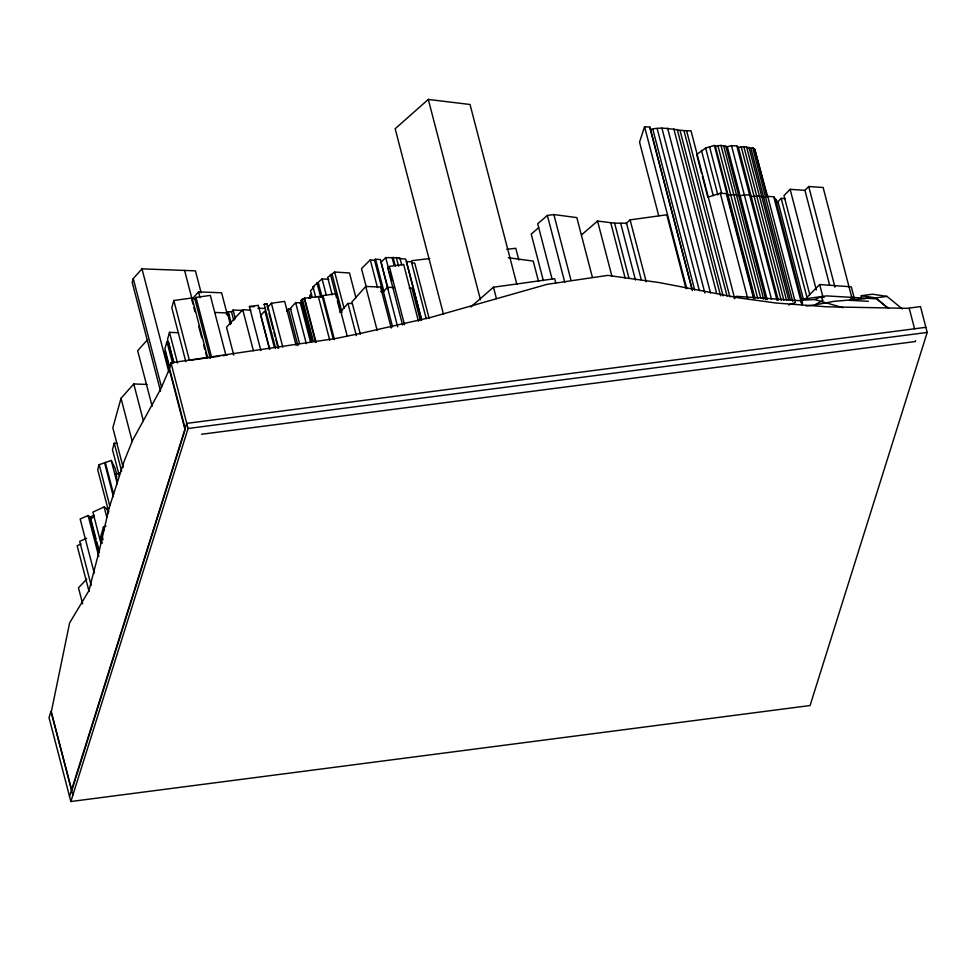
<?xml version="1.0" encoding="UTF-8"?>
<svg xmlns="http://www.w3.org/2000/svg" width="976" height="976" viewBox="0 0 976 976"><rect width="100%" height="100%" fill="white"/><g stroke="black" fill="none" stroke-linecap="round" stroke-linejoin="round"><path stroke-width="1.46" d="M860.991 298.632L861.32 295.667L872.629 294.203L887.038 296.411L902.275 308.928M201.166 292.885L195.432 270.84L141.984 268.851L133.261 278.611L132.211 282.393L160.54 391.144M147.071 384.446L133.761 383.958L121.024 398.306L112.826 427.769L123.159 467.443M117.01 443.287L114.265 443.177L112.472 449.619L119.389 476.154M106.006 526.04L103.419 527.174L100.357 538.154L101.492 542.522M207.644 357.631L192.101 297.961L173.826 300.498L171.8 307.782L185.818 361.632M173.765 362.145L168.433 341.673L166.908 341.6L164.895 348.847L169.848 367.867M178.584 332.743L169.495 332.328L167.53 339.38L173.63 362.791M909.254 308.367L826.538 306.781L775.944 303.024L739.003 297.912L658.788 282.503L607.731 275.378L547.097 284.333L431.014 317.346L361.413 333.219L335.89 338.477L170.971 362.804L169.129 368.696L184.903 429.257M69.528 796.404L186.745 423.377L925.87 327.314M75.42 779.116L71.809 790.621L51.301 711.894L69.613 622.932L88.889 590.748L99.235 550.854L108.946 508.484L124.233 461.001L132.651 440.237L160.759 388.924L169.397 368.965M75.872 777.665L185.172 429.538M914.585 328.827L909.168 308.074L920.478 306.598L927.2 332.426L810.068 705.526L70.858 801.516L188.075 428.488L170.971 362.804M915.622 340.636L915.342 341.539L201.593 434.259M692.496 290.543L649.931 127.136L644.575 126.721L639.536 142.118L658.715 215.72M116.73 474.385L115.217 468.541L111.24 460.452L99.064 464.747L97.698 469.639L108.751 512.046M311.856 341.405L301.169 300.364L304.561 298.131L322.202 296.411L322.971 295.569L336.195 293.727L347.261 336.244M226.371 313.869L228.238 311.734L231.507 311.832L233.105 310.063L243.097 310.417M380.701 291.592L383.422 291.702L387.374 287.273L394.463 287.542M192.052 299.144L198.543 291.885L221.601 292.776L226.932 313.247M340.075 312.235L347.956 303.402L352.397 303.573M391.242 328.058L380.555 287.017L365.732 286.468L351.921 301.938L360.327 334.182M278.624 348.127L267.156 303.926L264.154 304.341L275.61 348.322M418.448 321.287L403.649 264.447L389.326 266.436L387.789 268.156L402.6 324.996M147.608 339.648L137.665 350.701L152.146 406.272M267.924 307.086L271.389 303.231L284.675 301.389L296.131 345.358M299.522 343.528L290.348 308.343L295.63 302.633L300.327 302.828L301.987 300.986L301.169 300.364M192.101 297.961L191.528 298.571L194.797 298.729L196.017 297.412L210.316 295.423L225.859 355.093M250.93 310.124L242.731 309.721L226.505 327.265L233.752 355.118M286.493 311.076L288.359 309.05L291.141 309.185M86.681 579.146L78.47 587.796L82.655 603.876M355.947 297.778L349.493 272.975L334.609 272.023L327.643 277.379L332.194 294.886M315.638 296.948L312.979 286.737L322.08 278.916L328.778 279.343M734.281 298.449L736.38 296.314L801.003 300.754L802.675 303.182M852.011 298.339L823.134 187.49L808.738 186.514L804.944 190.344L790.133 189.332L783.972 195.59L809.812 294.776M776.835 202.764L781.178 198.36L785.168 198.628M311.564 293.739L309.648 295.679L310.405 298.595M308.782 298.327L310.466 296.643M313.394 287.798L310.502 290.714L312.015 296.545M805.237 299.071L819.681 284.541L851.279 286.822L854.256 298.217M388.058 288.762L380.457 259.592L375.54 259.226L374.54 260.214L370.27 259.884L361.498 268.595L366.439 287.566M401.746 265.069L399.855 257.774L385.703 257.591L380.969 262.3L397.683 326.85M625.836 223.699L630.093 219.868L666.803 214.793L686.006 288.506M516.853 284.26L470.029 104.493L428.293 99.43L395.158 128.747L443.519 314.406M470.761 307.001L493.466 287.212L554.673 278.709L555.783 282.979M581.501 234.911L597.556 221.04L614.624 223.187L626.543 223.211L641.317 279.917M754.948 298.29L715.31 146.083L714.383 145.448L705.636 148.059L696.669 154.476L701.634 173.508M592.359 277.233L576.828 217.611L553.868 214.549L547.365 215.452L537.691 223.76L552.087 279.014M538.715 227.64L531.225 234.081L543.351 280.612M806.005 305.927L814.57 304.963L822.914 300.449L821.475 297.717L819.718 296.838M108.19 513.315L107.043 508.923L104.127 506.959L92.866 512.107L100.857 543.034M94.269 573.18L80.154 519L88.133 515.523L90.292 516.975L94.099 515.23M107.043 508.923L109.41 507.849M94.135 517.048L90.231 518.817L99.003 552.489M81.057 544.022L77.141 545.73L89.036 591.383M801.857 300.218L814.716 299.559L821.475 296.594L824.378 297.107M86.632 538.301L79.678 541.338L91.183 585.515M788.693 304.939L795.269 302.584M708.1 197.115L720.3 193.248L726.315 193.638L728.108 195.237L733.769 194.553L740.113 195.883L744.31 194.81L749.629 195.078L751.203 196.53L759.377 195.92L763.683 197.42L767.734 196.359L773.761 196.749L778.384 203.203L803.504 299.632M715.31 146.083L720.971 145.4L727.315 146.729L731.512 145.668L736.831 145.936L738.405 147.388L743.846 146.62L750.886 148.267L752.679 147.705L754.741 149.279L767.575 196.42M649.931 127.136L650.382 129.442C664.241 125.745 677.551 131.345 691.008 130.796L734.721 298.619M117.425 481.656L115.522 474.324L119.743 473.031M814.57 304.963L833.614 301.389L865.334 298.68M264.154 304.341L267.156 303.926M260.873 350.53L249.417 306.549L258.274 305.317L269.73 349.298M189.417 360.351L219.551 356.167M222.552 355.74L227.079 355.118M801.369 299.327L826.611 295.899L876.57 298.839L887.123 307.501M861.32 295.667L875.728 297.887L887.038 296.411M188.075 428.488L927.2 332.426M429.782 258.542L411.616 260.702L412.384 263.654M506.739 249.356L515.779 248.27L518.842 260.043M226.847 314.784L229.043 314.833M214.793 312.479L227.384 312.93L230.409 324.544M409.225 288.091L411.921 288.188L420.314 320.433M249.417 306.549L253.919 306.72M257.871 308.196L265.399 308.501M868.408 301.316L849.523 300.327L852.194 297.399L854.598 298.388M399.062 258.579L405.65 259.03L421.608 320.287M411.884 262.91L414.739 263.105L429.184 318.53M312.979 286.737L314.357 286.834M508.313 257.713L533.238 261.104L538.532 281.454M866.493 297.29L870.812 297.961M814.716 299.559L843.032 307.708M875.728 297.887L888.624 308.465M115.522 474.324L116.876 476.959M808.738 186.514L834.956 287.151M804.944 190.344L829.649 285.151M819.681 284.541L823.024 297.363M790.133 189.332L816.339 289.97M781.178 198.36L807.018 297.534M775.554 199.238L802.187 301.523M801.003 300.754L802.126 305.037M773.761 196.749L801.918 304.878M767.734 196.359L795.135 301.56M754.741 149.279L766.941 196.103M752.679 147.705L792.707 301.377M750.886 148.267L790.536 300.474M748.97 147.303L788.791 300.193M746.567 146.778L786.595 300.449M743.846 146.62L783.874 300.303M741.199 146.79L781.227 300.462M738.405 147.388L778.226 300.279M736.831 145.936L777.03 300.279M731.512 145.668L771.54 299.339M727.315 146.729L767.136 299.62M725.79 146.022L765.818 299.693M723.631 145.607L763.659 299.29M720.971 145.4L760.792 298.29M717.872 145.497L757.705 298.375M714.383 145.448L754.204 298.339M726.315 193.638L753.716 298.839M709.564 146.778L721.764 193.614M720.3 193.248L747.701 298.449M705.636 148.059L717.836 194.895M701.451 150.353L713.273 195.725M702.391 176.424L707.734 196.92M686.531 130.491L729.865 296.838M684.115 131.223L727.071 296.106M680.174 131.004L723.118 295.887M677.234 129.454L720.569 295.801M673.769 128.686L716.713 293.569M667.596 128.222L710.552 293.105M661.899 128.088L704.855 292.971M657.202 128.734L699.389 290.665M652.895 129.552L694.692 290.018M650.382 129.442L692.179 289.909M644.575 126.721L686.75 288.652M630.093 219.868L646.222 281.783M620.687 223.321L635.461 280.027M614.624 223.187L629.02 278.441M610.756 222.833L625.14 278.087M597.556 221.04L611.94 276.293M553.868 214.549L570.911 279.978M547.365 215.452L564.787 282.332M493.466 287.212L496.43 298.619M428.293 99.43L480.497 299.827M426.231 318.713L411.408 261.824L406.455 261.483L421.656 319.823M396.329 257.542L398.611 266.289M393.06 257.274L395.341 266.021M392.242 258.079L394.145 265.374M389.326 266.436L404.515 324.727M385.703 257.591L388.753 269.254M389.509 272.17L391.791 280.929M375.54 259.226L383.897 291.312M383.422 291.702L392.584 326.875M374.54 260.214L382.897 292.3M370.27 259.884L377.48 287.591M365.732 286.468L377.175 330.437M347.956 303.402L356.35 335.646M334.609 272.023L344.113 308.489M332.145 274.561L342.027 312.491M330.461 274.451L336.537 297.79M337.293 300.706L340.343 312.381M322.08 278.916L326.265 294.959M322.971 295.569L334.426 339.538M322.202 296.411L333.267 338.916M318.322 282.796L322.117 297.387M316.944 282.711L320.738 297.302M318.274 296.228L329.717 340.197M304.561 298.131L316.017 342.1M304.219 298.497L315.675 342.466M302.34 298.961L313.406 341.466M302.365 302.462L303.89 308.318M304.658 311.246L305.805 315.651M307.708 322.983L310.758 334.707M300.327 302.828L310.636 342.405M295.63 302.633L306.318 343.674M288.359 309.05L297.912 345.687M271.389 303.231L282.833 347.212M267.082 305.915L268.217 310.307M268.986 313.235L273.182 329.363M273.951 332.291L275.098 336.696M275.854 339.624L278.148 348.42M274.415 347.578L264.874 310.941L260.702 315.443L269.486 349.164M242.731 309.721L253.418 350.762M233.105 310.063L235.375 318.774M231.507 311.832L233.776 320.543M228.238 311.734L231.312 323.544M198.543 291.885L200.068 297.729M196.017 297.412L211.56 357.082M194.797 298.729L210.34 358.399M184.586 270.437L192.235 299.827M191.906 300.035L193.041 304.39M193.797 307.306L194.944 311.673M198.726 326.228L201.764 337.867M203.655 345.15L204.789 349.506M205.558 352.421L206.692 356.789M173.826 300.498L189.368 360.168M169.495 332.328L177.498 363.035M166.908 341.6L172.63 363.548M164.968 351.275L169.543 368.818M169.922 369.941L184.94 427.622M141.984 268.851L168.775 371.71M133.261 278.611L161.589 387.35M133.761 383.958L143.338 420.705M121.024 398.306L132.126 440.92M114.265 443.177L121.561 471.176M111.24 460.452L117.34 483.852M105.262 462.295L113.643 494.466M104.615 462.966L113.387 496.601M99.198 464.588L109.727 505.702M104.127 506.959L106.799 517.207M103.419 527.174L104.176 530.078M101.541 533.896L103.053 539.716M101.419 540.387L102.187 543.29M90.292 516.975L96.014 538.935M96.77 541.863L99.064 550.647M88.133 515.523L98.808 556.515M72.822 795.294L50.972 711.443L49.02 717.677L70.858 801.516"/></g></svg>
